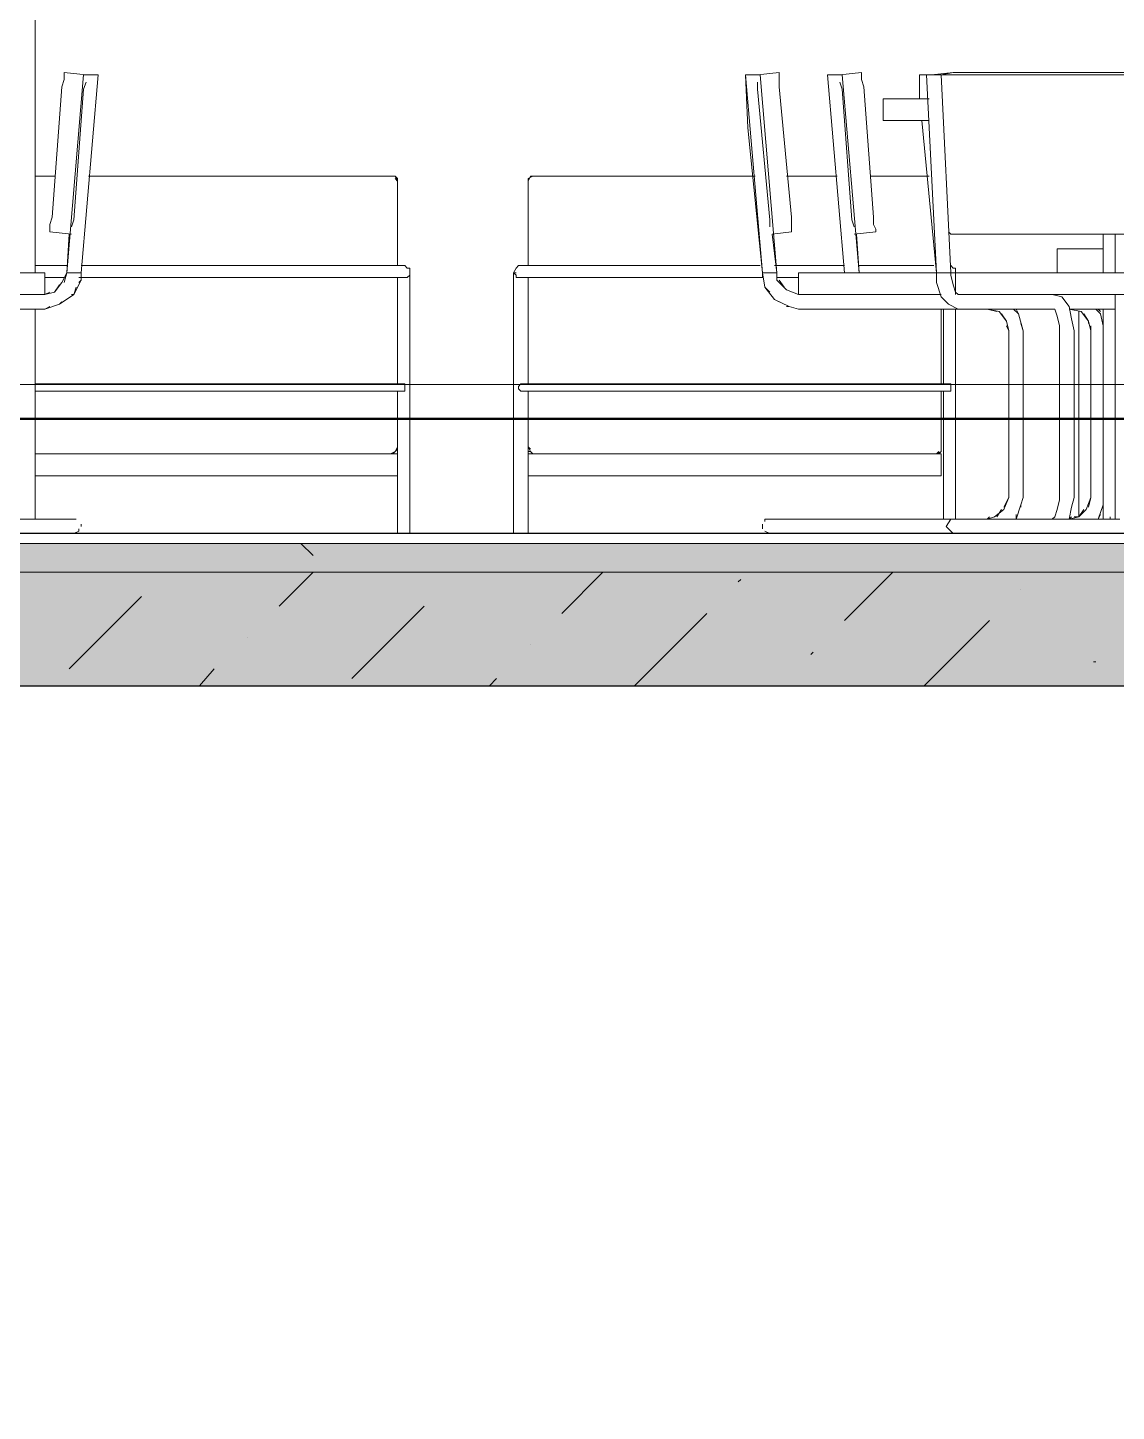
# Model space of a CAD drawing. Header units: millimetres. Extents: x -6983 to 114033, y -5968 to 36007.
# Drawn here: x 77117 to 79024, y 564 to 2989 of the extents above; entities that cross this region are included whole.
import ezdxf

# ---------------------------------------------------------------- set-up
doc = ezdxf.new("R2010")
doc.units = ezdxf.units.MM
doc.layers.add('PDF _Геометрия', color=7, linetype='Continuous')
doc.layers.add('PDF _Сплошная заливка', color=7, linetype='Continuous', true_color=0xffffff)

msp = doc.modelspace()

# ---------------------------------------------------------------- hatches: boundary and pattern name
at = {"layer": 'PDF _Сплошная заливка', "transparency": 33554559}
for points in [[(76880.3, 2085.1), (76880.3, 2034.3), (85880.3, 2034.3), (85880.3, 2085.1)], [(72380.3, 2034.3), (72380.3, 1835.4), (97179, 1835.4), (97179, 2034.3)]]:
    msp.add_hatch(color=256, dxfattribs=at).paths.add_polyline_path(points)

# ---------------------------------------------------------------- linework, layer by layer
at = {"layer": 'PDF _Геометрия', "lineweight": 9}
for points in [[(77130.1, 5526.8), (77130.1, 2559.3)], [(77130.1, 2495.8), (77130.1, 2127.5)], [(74321.5, 2363.6), (81505.5, 2363.6), (81505.5, -2716.3), (74321.5, -2716.3)], [(85880.3, 2085.1), (76880.3, 2085.1), (76880.3, 2034.3), (85880.3, 2034.3), (76880.3, 2034.3), (76778.7, 2034.3), (76778.7, 2102.1)], [(77595.7, 2085.1), (77616.9, 2064)], [(77557.6, 1975.1), (77616.9, 2034.3)], [(77870.9, 2034.3), (77870.9, 2034.3)], [(78052.9, 1962.4), (78124.9, 2034.3)], [(78362, 2017.4), (78366.2, 2021.6)], [(78548.2, 1949.7), (78632.9, 2034.3)], [(77189.3, 1865), (77316.3, 1992)], [(78857.2, 2004.7), (78857.2, 2004.7)], [(77684.6, 1848.1), (77811.6, 1975.1)], [(78179.9, 1835.4), (78306.9, 1962.4)], [(78687.9, 1835.4), (78802.2, 1949.7)], [(77502.6, 1920), (77502.6, 1920)], [(77997.9, 1907.3), (77997.9, 1907.3)], [(78488.9, 1890.4), (78493.2, 1894.6)], [(78984.2, 1877.7), (78988.5, 1877.7)], [(77417.9, 1835.4), (77443.3, 1865)], [(77925.9, 1835.4), (77938.6, 1848.1)], [(78433.9, 1835.4), (78433.9, 1835.4)]]:
    msp.add_lwpolyline(points, dxfattribs=at)
at = {"layer": 'PDF _Геометрия', "color": 253, "lineweight": 9, "true_color": 0xababab}
for points in [[(77219, 2906.4), (77214.7, 2906.4), (77219, 2906.4), (77223.2, 2906.4), (77219, 2906.4), (77223.2, 2906.4), (77219, 2906.4), (77180.9, 2910.6), (77180.9, 2906.4), (77180.9, 2897.9), (77176.6, 2885.2), (77159.7, 2656.6)], [(77176.6, 2885.2), (77180.9, 2897.9), (77180.9, 2906.4), (77180.9, 2910.6)], [(78455.1, 2631.2), (78455.1, 2635.5), (78455.1, 2643.9), (78455.1, 2656.6), (78433.9, 2885.2), (78433.9, 2897.9), (78433.9, 2906.4), (78433.9, 2910.6), (78395.8, 2906.4), (78391.6, 2906.4), (78395.8, 2906.4), (78391.6, 2906.4), (78387.4, 2906.4), (78383.1, 2906.4)], [(78433.9, 2885.2), (78433.9, 2897.9), (78433.9, 2906.4), (78433.9, 2910.6)], [(78467.8, 2521.2), (78480.5, 2521.2), (78493.2, 2521.2), (78717.5, 2521.2), (78467.8, 2521.2), (78446.6, 2529.6), (78467.8, 2521.2), (78467.8, 2559.3), (78480.5, 2559.3), (78493.2, 2559.3), (78709.1, 2559.3), (78713.3, 2559.3), (78717.5, 2559.3), (78721.8, 2559.3), (78726, 2559.3), (78730.2, 2559.3), (78734.5, 2559.3), (78717.5, 2906.4), (78738.7, 2910.6), (78700.6, 2906.4), (78696.4, 2906.4), (78692.1, 2906.4), (78696.4, 2906.4), (78692.1, 2906.4), (78696.4, 2906.4), (78700.6, 2906.4), (78696.4, 2906.4), (78700.6, 2906.4), (78696.4, 2906.4), (78700.6, 2906.4), (78704.8, 2906.4), (78700.6, 2906.4), (78704.8, 2906.4)], [(78603.2, 2631.2), (78603.2, 2635.5), (78599, 2643.9), (78599, 2656.6), (78582.1, 2885.2), (78577.8, 2897.9), (78577.8, 2906.4), (78577.8, 2910.6), (78539.7, 2906.4), (78531.3, 2906.4), (78539.7, 2906.4), (78531.3, 2906.4), (78539.7, 2906.4), (78544, 2906.4), (78573.6, 2559.3), (78569.4, 2559.3), (78573.6, 2559.3), (78569.4, 2627)], [(78582.1, 2885.2), (78577.8, 2897.9), (78577.8, 2906.4), (78577.8, 2910.6)], [(79187.4, 2864.1), (79187.4, 2906.4), (79179, 2906.4), (79174.7, 2906.4), (79170.5, 2906.4), (79081.6, 2906.4), (79068.9, 2910.6), (78742.9, 2910.6), (78738.7, 2910.6)], [(77172.4, 2538.1), (77163.9, 2525.4), (77176.6, 2542.3), (77185.1, 2559.3), (77214.7, 2906.4), (77219, 2906.4), (77214.7, 2906.4)], [(77206.3, 2542.3), (77210.5, 2546.6), (77210.5, 2559.3), (77240.1, 2906.4), (77235.9, 2906.4), (77231.7, 2906.4), (77223.2, 2906.4), (77231.7, 2906.4), (77235.9, 2906.4), (77240.1, 2906.4), (77210.5, 2559.3), (77206.3, 2559.3), (77202, 2559.3), (77197.8, 2559.3), (77193.6, 2559.3), (77189.3, 2559.3), (77185.1, 2559.3)], [(77219, 2893.7), (77214.7, 2881), (77197.8, 2652.4), (77193.6, 2639.7)], [(77214.7, 2906.4), (77214.7, 2906.4)], [(77240.1, 2906.4), (77240.1, 2906.4)], [(78446.6, 2529.6), (78429.7, 2546.6), (78429.7, 2559.3), (78400.1, 2906.4), (78395.8, 2906.4), (78391.6, 2906.4), (78387.4, 2906.4), (78383.1, 2906.4), (78378.9, 2906.4), (78374.7, 2906.4), (78404.3, 2559.3), (78404.3, 2550.8), (77981, 2550.8), (77976.7, 2550.8), (77972.5, 2550.8), (77972.5, 2555), (77968.3, 2559.3), (77972.5, 2567.7), (77976.7, 2572), (77981, 2572), (77985.2, 2572), (77981, 2572), (77976.7, 2572), (77972.5, 2567.7), (77968.3, 2559.3), (77972.5, 2559.3), (77968.3, 2559.3), (77972.5, 2559.3), (77968.3, 2559.3), (77972.5, 2555), (77972.5, 2550.8)], [(78378.9, 2906.4), (78374.7, 2906.4), (78378.9, 2906.4), (78374.7, 2906.4), (78378.9, 2813.3), (78404.3, 2559.3)], [(78374.7, 2906.4), (78374.7, 2906.4)], [(78378.9, 2906.4), (78378.9, 2906.4)], [(78378.9, 2906.4), (78378.9, 2906.4)], [(78378.9, 2906.4), (78378.9, 2906.4)], [(78417, 2639.7), (78417, 2652.4), (78395.8, 2881), (78395.8, 2893.7)], [(78518.6, 2906.4), (78518.6, 2906.4)], [(78539.7, 2906.4), (78539.7, 2906.4)], [(78539.7, 2906.4), (78539.7, 2906.4)], [(78539.7, 2906.4), (78539.7, 2906.4)], [(78539.7, 2906.4), (78539.7, 2906.4)], [(78565.1, 2639.7), (78560.9, 2652.4), (78544, 2881), (78539.7, 2893.7)], [(78683.7, 2906.4), (78687.9, 2906.4), (78692.1, 2906.4), (78687.9, 2906.4), (78683.7, 2906.4), (78687.9, 2906.4), (78692.1, 2906.4), (78687.9, 2906.4), (78683.7, 2906.4), (78679.4, 2906.4), (78679.4, 2864.1), (78679.4, 2906.4)], [(78679.4, 2906.4), (78679.4, 2906.4)], [(78679.4, 2906.4), (78679.4, 2906.4)], [(78679.4, 2906.4), (78679.4, 2906.4)], [(78679.4, 2906.4), (78679.4, 2906.4)], [(78692.1, 2906.4), (78696.4, 2906.4), (78692.1, 2906.4), (78709.1, 2559.3), (78713.3, 2559.3)], [(78692.1, 2906.4), (78692.1, 2906.4)], [(78692.1, 2906.4), (78692.1, 2906.4)], [(79052, 2906.4), (79047.7, 2906.4), (79052, 2906.4), (79060.4, 2906.4), (79064.7, 2906.4), (79068.9, 2906.4), (79073.1, 2906.4), (79068.9, 2906.4), (79064.7, 2906.4), (79056.2, 2906.4), (79052, 2906.4), (78721.8, 2906.4), (78717.5, 2906.4), (78713.3, 2906.4), (78717.5, 2906.4)], [(78717.5, 2906.4), (78717.5, 2906.4)], [(78717.5, 2906.4), (78717.5, 2906.4)], [(78717.5, 2906.4), (78717.5, 2906.4)], [(78615.9, 2864.1), (78624.4, 2864.1), (78615.9, 2864.1), (78615.9, 2826), (78624.4, 2826), (78641.3, 2826), (78624.4, 2826), (78615.9, 2826)], [(79030.8, 2127.5), (78764.1, 2127.5), (78747.2, 2127.5), (78738.7, 2127.5), (78747.2, 2127.5), (78912.3, 2127.5), (78844.5, 2127.5), (78912.3, 2127.5), (78844.5, 2127.5), (78912.3, 2127.5), (78916.5, 2131.7), (78920.7, 2144.4), (78925, 2161.3), (78925, 2165.6), (78925, 2457.7), (78925, 2466.1), (78920.7, 2483.1), (78916.5, 2495.8), (78912.3, 2495.8), (78747.2, 2495.8), (78730.2, 2504.2), (78717.5, 2516.9), (78709.1, 2542.3), (78709.1, 2559.3), (78683.7, 2826), (78709.1, 2559.3), (78637.1, 2559.3)], [(77760.8, 2724.4), (77765.1, 2720.1), (77765.1, 2572), (77765.1, 2720.1), (77765.1, 2724.4), (77760.8, 2728.6), (77756.6, 2728.6), (77642.3, 2728.6), (77756.6, 2728.6), (77760.8, 2728.6), (77765.1, 2724.4), (77765.1, 2720.1), (77765.1, 2572), (77765.1, 2720.1), (77760.8, 2728.6), (77752.4, 2728.6), (77223.2, 2728.6), (77752.4, 2728.6)], [(78002.1, 2728.6), (78391.6, 2728.6), (78002.1, 2728.6), (77993.7, 2724.4)], [(78429.7, 2555), (78429.7, 2559.3), (78421.2, 2627), (78455.1, 2631.2), (78455.1, 2635.5), (78455.1, 2643.9), (78455.1, 2656.6)], [(78565.1, 2627), (78603.2, 2631.2), (78603.2, 2635.5), (78599, 2643.9), (78599, 2656.6)], [(77155.5, 2631.2), (77155.5, 2635.5), (77155.5, 2631.2), (77193.6, 2627)], [(77189.3, 2627), (77185.1, 2559.3), (77180.9, 2542.3)], [(78730.2, 2631.2), (78734.5, 2627), (79056.2, 2627)], [(79001.2, 2627), (79001.2, 2559.3), (78992.7, 2559.3), (78980, 2559.3), (78734.5, 2559.3), (78836.1, 2559.3), (78848.8, 2559.3), (78857.2, 2559.3), (78861.5, 2559.3), (78857.2, 2559.3), (78848.8, 2559.3), (78836.1, 2559.3)], [(78798, 2559.3), (79022.3, 2559.3), (79022.3, 2627), (79022.3, 2559.3)], [(78920.7, 2601.6), (78933.4, 2601.6), (78920.7, 2601.6), (78920.7, 2559.3), (78929.2, 2559.3), (78941.9, 2559.3), (78954.6, 2559.3)], [(78920.7, 2601.6), (78920.7, 2601.6)], [(78920.7, 2601.6), (78920.7, 2601.6)], [(78971.5, 2601.6), (79001.2, 2601.6)], [(77185.1, 2572), (77130.1, 2572)], [(77765.1, 2572), (77777.8, 2572), (77210.5, 2572)], [(77777.8, 2572), (77777.8, 2572)], [(77777.8, 2572), (77777.8, 2572)], [(78400.1, 2572), (77981, 2572), (77993.7, 2572)], [(78548.2, 2572), (78425.5, 2572)], [(78704.8, 2572), (78573.6, 2572)], [(77155.5, 2525.4), (77147, 2521.2), (77079.3, 2521.2), (77121.6, 2521.2), (77134.3, 2521.2), (77142.8, 2521.2), (77147, 2521.2), (77147, 2559.3), (77142.8, 2559.3), (77134.3, 2559.3), (77121.6, 2559.3)], [(77079.3, 2559.3), (77121.6, 2559.3), (77134.3, 2559.3), (77142.8, 2559.3), (77147, 2559.3)], [(77147, 2550.8), (77180.9, 2550.8)], [(77172.4, 2504.2), (77197.8, 2521.2), (77210.5, 2546.6), (77210.5, 2559.3)], [(77189.3, 2559.3), (77189.3, 2559.3)], [(77206.3, 2550.8), (77777.8, 2550.8), (77773.5, 2550.8)], [(77210.5, 2559.3), (77210.5, 2559.3)], [(77210.5, 2559.3), (77210.5, 2559.3)], [(77760.8, 2550.8), (77765.1, 2550.8), (77765.1, 2364.5), (77769.3, 2364.5)], [(77765.1, 2550.8), (77765.1, 2364.5)], [(77777.8, 2550.8), (77777.8, 2550.8)], [(77786.2, 2559.3), (77786.2, 2559.3)], [(77786.2, 2559.3), (77786.2, 2559.3)], [(77786.2, 2559.3), (77786.2, 2559.3)], [(77786.2, 2559.3), (77786.2, 2559.3)], [(77972.5, 2567.7), (77972.5, 2567.7)], [(77972.5, 2567.7), (77972.5, 2567.7)], [(77976.7, 2550.8), (77976.7, 2550.8)], [(77976.7, 2550.8), (77976.7, 2550.8)], [(77976.7, 2550.8), (77976.7, 2550.8)], [(77976.7, 2550.8), (77976.7, 2550.8)], [(77976.7, 2550.8), (77976.7, 2550.8)], [(77981, 2550.8), (77985.2, 2550.8)], [(77993.7, 2550.8), (77993.7, 2550.8)], [(77993.7, 2364.5), (77993.7, 2550.8)], [(77993.7, 2364.5), (77993.7, 2550.8)], [(78429.7, 2559.3), (78425.5, 2559.3), (78421.2, 2559.3), (78417, 2559.3), (78412.8, 2559.3), (78408.5, 2559.3), (78404.3, 2559.3), (78408.5, 2533.9), (78417, 2525.4)], [(78404.3, 2559.3), (78404.3, 2559.3)], [(78404.3, 2559.3), (78404.3, 2559.3)], [(78404.3, 2559.3), (78404.3, 2559.3)], [(78429.7, 2550.8), (78467.8, 2550.8)], [(78442.4, 2533.9), (78433.9, 2546.6)], [(78467.8, 2559.3), (78467.8, 2559.3)], [(78467.8, 2559.3), (78467.8, 2559.3)], [(78467.8, 2559.3), (78480.5, 2559.3), (78493.2, 2559.3)], [(78560.9, 2559.3), (78565.1, 2559.3), (78560.9, 2559.3), (78565.1, 2559.3), (78569.4, 2559.3), (78573.6, 2559.3)], [(78560.9, 2559.3), (78560.9, 2559.3)], [(78565.1, 2559.3), (78565.1, 2559.3)], [(78565.1, 2559.3), (78565.1, 2559.3)], [(78573.6, 2559.3), (78573.6, 2559.3)], [(78709.1, 2559.3), (78709.1, 2559.3)], [(78709.1, 2559.3), (78709.1, 2559.3)], [(78709.1, 2559.3), (78709.1, 2559.3)], [(78747.2, 2521.2), (78742.9, 2525.4), (78738.7, 2538.1), (78734.5, 2555), (78734.5, 2559.3), (78730.2, 2559.3), (78726, 2559.3), (78721.8, 2559.3)], [(78734.5, 2559.3), (78734.5, 2559.3)], [(78734.5, 2559.3), (78734.5, 2559.3)], [(78734.5, 2559.3), (78734.5, 2559.3)], [(78742.9, 2559.3), (78747.2, 2559.3), (78742.9, 2559.3), (78742.9, 2521.2)], [(78747.2, 2559.3), (78755.6, 2559.3), (79060.4, 2559.3)], [(78772.6, 2559.3), (78772.6, 2559.3)], [(78772.6, 2559.3), (78772.6, 2559.3)], [(78980, 2559.3), (78992.7, 2559.3), (79001.2, 2559.3)], [(79001.2, 2559.3), (79001.2, 2559.3)], [(79001.2, 2559.3), (79001.2, 2559.3)], [(77163.9, 2525.4), (77147, 2521.2)], [(77193.6, 2521.2), (77197.8, 2521.2), (77202, 2533.9)], [(78408.5, 2533.9), (78408.5, 2533.9)], [(78408.5, 2533.9), (78425.5, 2512.7), (78433.9, 2508.5)], [(77176.6, 2508.5), (77172.4, 2504.2), (77147, 2495.8), (77079.3, 2495.8), (77147, 2495.8), (77155.5, 2500)], [(78425.5, 2512.7), (78425.5, 2512.7)], [(78446.6, 2500), (78450.9, 2500), (78467.8, 2495.8), (78450.9, 2500), (78425.5, 2512.7)], [(78467.8, 2521.2), (78467.8, 2521.2)], [(79068.9, 2521.2), (78755.6, 2521.2), (78747.2, 2521.2), (78912.3, 2521.2), (78929.2, 2516.9), (78941.9, 2500), (78946.1, 2478.8), (78950.4, 2457.7), (78950.4, 2165.6), (78946.1, 2148.6), (78941.9, 2127.5)], [(78920.7, 2521.2), (78929.2, 2521.2), (78941.9, 2521.2), (78954.6, 2521.2)], [(79022.3, 2127.5), (79022.3, 2521.2), (79022.3, 2381.5)], [(78823.4, 2487.3), (78831.8, 2474.6), (78819.1, 2491.5), (78798, 2495.8), (78467.8, 2495.8), (78798, 2495.8), (78814.9, 2491.5)], [(78721.8, 2364.5), (78721.8, 2495.8), (78721.8, 2364.5), (78717.5, 2364.5)], [(78755.6, 2127.5), (78798, 2127.5), (78755.6, 2127.5), (78768.3, 2127.5), (78772.6, 2127.5), (78798, 2127.5), (78772.6, 2127.5), (78747.2, 2127.5), (78730.2, 2127.5), (78721.8, 2127.5), (78726, 2127.5), (78742.9, 2127.5), (78742.9, 2495.8), (78742.9, 2127.5)], [(78802.2, 2131.7), (78798, 2127.5), (78810.7, 2131.7), (78827.6, 2144.4), (78836.1, 2165.6), (78836.1, 2457.7), (78831.8, 2474.6)], [(78853, 2487.3), (78844.5, 2495.8)], [(78848.8, 2495.8), (78853, 2487.3), (78861.5, 2457.7), (78861.5, 2165.6), (78857.2, 2152.9), (78861.5, 2165.6), (78861.5, 2457.7), (78857.2, 2470.4)], [(78963.1, 2491.5), (78941.9, 2495.8), (78963.1, 2491.5), (78975.8, 2474.6), (78975.8, 2470.4)], [(78967.3, 2487.3), (78975.8, 2474.6), (78980, 2457.7), (78980, 2165.6), (78971.5, 2144.4), (78958.8, 2131.7), (78941.9, 2127.5), (78946.1, 2131.7)], [(79001.2, 2466.1), (78996.9, 2487.3), (78988.5, 2495.8)], [(78996.9, 2491.5), (78992.7, 2495.8)], [(79001.2, 2127.5), (79001.2, 2140.2), (79001.2, 2165.6), (79001.2, 2457.7), (79001.2, 2483.1), (79001.2, 2495.8)], [(79001.2, 2470.4), (79001.2, 2474.6)], [(79013.9, 2495.8), (79013.9, 2495.8)], [(79013.9, 2495.8), (79013.9, 2495.8)], [(78831.8, 2466.1), (78836.1, 2457.7), (78836.1, 2165.6), (78827.6, 2148.6)], [(78980, 2466.1), (78980, 2457.7), (78980, 2165.6), (78975.8, 2148.6)], [(77777.8, 2360.3), (77777.8, 2364.5), (77773.5, 2364.5), (77130.1, 2364.5)], [(77130.1, 2351.8), (77773.5, 2351.8), (77777.8, 2351.8), (77777.8, 2356.1), (77777.8, 2360.3), (77777.8, 2364.5), (77773.5, 2364.5)], [(77773.5, 2364.5), (77773.5, 2364.5)], [(77773.5, 2364.5), (77773.5, 2364.5)], [(77773.5, 2364.5), (77773.5, 2364.5)], [(77773.5, 2364.5), (77773.5, 2364.5)], [(77773.5, 2351.8), (77777.8, 2351.8), (77777.8, 2356.1)], [(77777.8, 2356.1), (77777.8, 2356.1)], [(77985.2, 2351.8), (77981, 2351.8), (77985.2, 2351.8), (78730.2, 2351.8), (78726, 2351.8), (78730.2, 2351.8), (78734.5, 2351.8), (78734.5, 2356.1), (78734.5, 2360.3), (78734.5, 2364.5), (78730.2, 2364.5), (78726, 2364.5), (78730.2, 2364.5), (77985.2, 2364.5), (77981, 2364.5), (77976.7, 2360.3), (77976.7, 2356.1), (77976.7, 2360.3), (77981, 2364.5), (77985.2, 2364.5)], [(77976.7, 2356.1), (77976.7, 2356.1)], [(77976.7, 2356.1), (77976.7, 2356.1)], [(77981, 2364.5), (77981, 2364.5)], [(77981, 2364.5), (77981, 2364.5)], [(77985.2, 2364.5), (77985.2, 2364.5)], [(77985.2, 2364.5), (77985.2, 2364.5)], [(77993.7, 2364.5), (77989.4, 2364.5)], [(78730.2, 2364.5), (78730.2, 2364.5)], [(78730.2, 2364.5), (78730.2, 2364.5)], [(78734.5, 2356.1), (78734.5, 2356.1)], [(79022.3, 2330.7), (79022.3, 2356.1)], [(77760.8, 2246), (77765.1, 2254.5), (77765.1, 2351.8), (77765.1, 2254.5), (77765.1, 2351.8), (77765.1, 2254.5), (77760.8, 2246), (77752.4, 2241.8), (77130.1, 2241.8), (77765.1, 2241.8), (77765.1, 2203.7), (77130.1, 2203.7)], [(77765.1, 2351.8), (77765.1, 2102.1), (77765.1, 2351.8), (77769.3, 2351.8)], [(77773.5, 2351.8), (77773.5, 2351.8)], [(77773.5, 2351.8), (77773.5, 2351.8)], [(77773.5, 2351.8), (77773.5, 2351.8)], [(77773.5, 2351.8), (77773.5, 2351.8)], [(77981, 2351.8), (77981, 2351.8)], [(77981, 2351.8), (77981, 2351.8)], [(77985.2, 2351.8), (77985.2, 2351.8)], [(77985.2, 2351.8), (77985.2, 2351.8)], [(77989.4, 2351.8), (77993.7, 2351.8), (77993.7, 2102.1), (77993.7, 2351.8)], [(77997.9, 2250.2), (77993.7, 2254.5), (77993.7, 2351.8), (77993.7, 2254.5), (77997.9, 2246), (77993.7, 2246), (77993.7, 2250.2), (77993.7, 2246), (77997.9, 2246), (78002.1, 2241.8), (77997.9, 2246), (78002.1, 2241.8), (78709.1, 2241.8), (78717.5, 2246), (78713.3, 2241.8), (78717.5, 2246), (78717.5, 2250.2), (78717.5, 2351.8), (78717.5, 2254.5), (78717.5, 2246), (78717.5, 2250.2), (78717.5, 2351.8), (78717.5, 2254.5)], [(78717.5, 2351.8), (78721.8, 2351.8), (78721.8, 2127.5), (78721.8, 2351.8)], [(78730.2, 2351.8), (78730.2, 2351.8)], [(78730.2, 2351.8), (78730.2, 2351.8)], [(79022.3, 2305.3), (79022.3, 2127.5), (79013.9, 2127.5)], [(77756.6, 2241.8), (77760.8, 2246), (77765.1, 2250.2), (77760.8, 2246), (77756.6, 2241.8), (77752.4, 2241.8)], [(78002.1, 2241.8), (78002.1, 2241.8)], [(78709.1, 2241.8), (78713.3, 2246)], [(78717.5, 2246), (78717.5, 2246)], [(78717.5, 2246), (78717.5, 2246)], [(79001.2, 2165.6), (79001.2, 2165.6)], [(78823.4, 2144.4), (78814.9, 2131.7)], [(78857.2, 2148.6), (78857.2, 2152.9), (78848.8, 2127.5), (78848.8, 2135.9)], [(78967.3, 2144.4), (78958.8, 2131.7), (78950.4, 2131.7)], [(78996.9, 2135.9), (78992.7, 2127.5), (79001.2, 2152.9), (79001.2, 2144.4)], [(77202, 2127.5), (77197.8, 2127.5), (77193.6, 2127.5), (77172.4, 2127.5), (77189.3, 2127.5)], [(77206.3, 2110.5), (77206.3, 2106.3), (77197.8, 2102.1)], [(77210.5, 2119), (77210.5, 2114.8)], [(77210.5, 2114.8), (77210.5, 2114.8)], [(78404.3, 2110.5), (78404.3, 2114.8), (78404.3, 2119)], [(78421.2, 2127.5), (78417, 2127.5), (78408.5, 2127.5), (78408.5, 2123.2)], [(78417, 2127.5), (78417, 2127.5)], [(78594.8, 2127.5), (78607.5, 2127.5), (78611.7, 2127.5), (78747.2, 2127.5), (78611.7, 2127.5), (78586.3, 2127.5), (78569.4, 2127.5), (78560.9, 2127.5), (78565.1, 2127.5), (78582.1, 2127.5)], [(78560.9, 2127.5), (78560.9, 2127.5)], [(78721.8, 2127.5), (78721.8, 2127.5)], [(78738.7, 2127.5), (78734.5, 2127.5), (78726, 2114.8), (78730.2, 2110.5), (78738.7, 2102.1), (78734.5, 2102.1), (78730.2, 2102.1), (78726, 2102.1), (78721.8, 2102.1)], [(78738.7, 2127.5), (78738.7, 2127.5)], [(78747.2, 2127.5), (78747.2, 2127.5)], [(78798, 2127.5), (78798, 2127.5)], [(78798, 2127.5), (78798, 2127.5)], [(78798, 2127.5), (78798, 2127.5)], [(78798, 2127.5), (78798, 2127.5)], [(78908, 2127.5), (78912.3, 2127.5)], [(78912.3, 2127.5), (78912.3, 2127.5)], [(79013.9, 2127.5), (79013.9, 2127.5)], [(77777.8, 2102.1), (77773.5, 2102.1), (77769.3, 2102.1), (77765.1, 2102.1)], [(77777.8, 2102.1), (77777.8, 2102.1)], [(77786.2, 2102.1), (77782, 2102.1)], [(77786.2, 2102.1), (77786.2, 2102.1)], [(77993.7, 2102.1), (77989.4, 2102.1), (77985.2, 2102.1), (77981, 2102.1), (77976.7, 2102.1), (77972.5, 2102.1)], [(77972.5, 2102.1), (77972.5, 2102.1)], [(78417, 2102.1), (78408.5, 2106.3)], [(78586.3, 2102.1), (78569.4, 2102.1), (78560.9, 2102.1), (78565.1, 2102.1), (78582.1, 2102.1), (78607.5, 2102.1), (78611.7, 2102.1), (78747.2, 2102.1), (78764.1, 2102.1), (79030.8, 2102.1)], [(78755.6, 2102.1), (78941.9, 2102.1), (78755.6, 2102.1), (78772.6, 2102.1), (79022.3, 2102.1), (78772.6, 2102.1), (78768.3, 2102.1), (78742.9, 2102.1), (78726, 2102.1), (78721.8, 2102.1), (78730.2, 2102.1), (78747.2, 2102.1), (78611.7, 2102.1), (78594.8, 2102.1)], [(78721.8, 2102.1), (78721.8, 2102.1)], [(78747.2, 2102.1), (78912.3, 2102.1), (78908, 2102.1)], [(78798, 2102.1), (78798, 2102.1)], [(78798, 2102.1), (78798, 2102.1)], [(78798, 2102.1), (78798, 2102.1)], [(78798, 2102.1), (78798, 2102.1)], [(78912.3, 2102.1), (78912.3, 2102.1)], [(78941.9, 2102.1), (78941.9, 2102.1)], [(78941.9, 2102.1), (78941.9, 2102.1)], [(78941.9, 2102.1), (78941.9, 2102.1)], [(78941.9, 2102.1), (78941.9, 2102.1)], [(79013.9, 2102.1), (79022.3, 2102.1), (79013.9, 2102.1), (79005.4, 2102.1), (78988.5, 2102.1), (78971.5, 2102.1), (78958.8, 2102.1)], [(78958.8, 2102.1), (78958.8, 2102.1)], [(79043.5, 2102.1), (79022.3, 2102.1)]]:
    msp.add_lwpolyline(points, dxfattribs=at)
for points in [[(77240.1, 2906.4), (77235.9, 2906.4), (77231.7, 2906.4), (77223.2, 2906.4), (77231.7, 2906.4), (77235.9, 2906.4)], [(78383.1, 2906.4), (78387.4, 2906.4), (78391.6, 2906.4), (78387.4, 2906.4)], [(78548.2, 2559.3), (78518.6, 2906.4), (78522.8, 2906.4), (78527, 2906.4), (78531.3, 2906.4), (78527, 2906.4), (78522.8, 2906.4), (78518.6, 2906.4)], [(78518.6, 2906.4), (78522.8, 2906.4), (78527, 2906.4), (78531.3, 2906.4), (78527, 2906.4), (78522.8, 2906.4)], [(78704.8, 2906.4), (78709.1, 2906.4), (78713.3, 2906.4)], [(78696.4, 2864.1), (78671, 2864.1), (78641.3, 2864.1), (78624.4, 2864.1), (78641.3, 2864.1), (78671, 2864.1)], [(78696.4, 2826), (78671, 2826), (78641.3, 2826), (78671, 2826)], [(77130.1, 2728.6), (77163.9, 2728.6)], [(77997.9, 2728.6), (78002.1, 2728.6), (78116.4, 2728.6), (78002.1, 2728.6), (77997.9, 2728.6), (77993.7, 2720.1), (77993.7, 2572), (77993.7, 2720.1), (77993.7, 2572), (77993.7, 2720.1), (77993.7, 2724.4), (77993.7, 2720.1)], [(78446.6, 2728.6), (78535.5, 2728.6)], [(78594.8, 2728.6), (78696.4, 2728.6)], [(77159.7, 2656.6), (77155.5, 2643.9), (77155.5, 2635.5), (77155.5, 2643.9)], [(78971.5, 2601.6), (78950.4, 2601.6), (78933.4, 2601.6), (78950.4, 2601.6)], [(77773.5, 2572), (77777.8, 2572)], [(77777.8, 2572), (77782, 2567.7), (77786.2, 2567.7), (77786.2, 2559.3), (77786.2, 2102.1), (77786.2, 2559.3), (77786.2, 2567.7), (77782, 2567.7)], [(78742.9, 2559.3), (78742.9, 2567.7), (78738.7, 2567.7), (78734.5, 2572), (78738.7, 2567.7), (78742.9, 2567.7)], [(77765.1, 2550.8), (77765.1, 2364.5)], [(77765.1, 2550.8), (77765.1, 2364.5)], [(77786.2, 2559.3), (77786.2, 2555), (77782, 2550.8), (77777.8, 2550.8), (77782, 2550.8), (77777.8, 2550.8), (77782, 2550.8), (77786.2, 2555)], [(77777.8, 2550.8), (77782, 2550.8)], [(77968.3, 2102.1), (77968.3, 2559.3)], [(77993.7, 2364.5), (77993.7, 2550.8)], [(77993.7, 2364.5), (77993.7, 2550.8)], [(78637.1, 2559.3), (78624.4, 2559.3), (78615.9, 2559.3), (78611.7, 2559.3), (78615.9, 2559.3), (78624.4, 2559.3)], [(78798, 2559.3), (78785.3, 2559.3), (78772.6, 2559.3), (78785.3, 2559.3)], [(78912.3, 2521.2), (79022.3, 2521.2)], [(78798, 2495.8), (78611.7, 2495.8)], [(78717.5, 2466.1), (78717.5, 2364.5), (78717.5, 2495.8), (78717.5, 2364.5)], [(78798, 2495.8), (78772.6, 2495.8)], [(78912.3, 2495.8), (78844.5, 2495.8)], [(78912.3, 2495.8), (78844.5, 2495.8)], [(79022.3, 2495.8), (78941.9, 2495.8)], [(78958.8, 2131.7), (78958.8, 2491.5)], [(77981, 2351.8), (77976.7, 2356.1)], [(77993.7, 2254.5), (77993.7, 2351.8)], [(78717.5, 2241.8), (78717.5, 2203.7), (77993.7, 2203.7), (77993.7, 2241.8)], [(77079.3, 2127.5), (77147, 2127.5), (77172.4, 2127.5), (77151.2, 2127.5), (77147, 2127.5)], [(78442.4, 2127.5), (78421.2, 2127.5), (78438.2, 2127.5), (78463.6, 2127.5), (78467.8, 2127.5), (78798, 2127.5), (78467.8, 2127.5)], [(78941.9, 2127.5), (79022.3, 2127.5)], [(79013.9, 2131.7), (79013.9, 2127.5)], [(77147, 2102.1), (77117.4, 2102.1), (77147, 2102.1), (77172.4, 2102.1), (77189.3, 2102.1), (77197.8, 2102.1), (77193.6, 2102.1), (77172.4, 2102.1), (77151.2, 2102.1)], [(78463.6, 2102.1), (78467.8, 2102.1), (78798, 2102.1), (78467.8, 2102.1), (78442.4, 2102.1), (78421.2, 2102.1), (78417, 2102.1), (78421.2, 2102.1), (78438.2, 2102.1)], [(78747.2, 2102.1), (78742.9, 2102.1)]]:
    msp.add_lwpolyline(points, close=True, dxfattribs=at)
at = {"layer": 'PDF _Геометрия', "lineweight": 50}
msp.add_lwpolyline([(81445.1, -2655.8), (81445.1, 2303.2), (74562.2, 2303.2), (74562.2, -2655.8)], close=True, dxfattribs=at)
at = {"layer": 'PDF _Геометрия', "lineweight": 30}
for points in [[(85880.3, 2034.3), (85880.3, 2102.1), (76880.3, 2102.1)], [(77079.3, 1835.4), (85880.3, 1835.4)]]:
    msp.add_lwpolyline(points, dxfattribs=at)
at = {"layer": 'PDF _Геометрия', "lineweight": 18}
msp.add_lwpolyline([(80178, 302.9), (80178, 1835.4), (77079.3, 1835.4)], dxfattribs=at)

doc.saveas('drawing.dxf')
